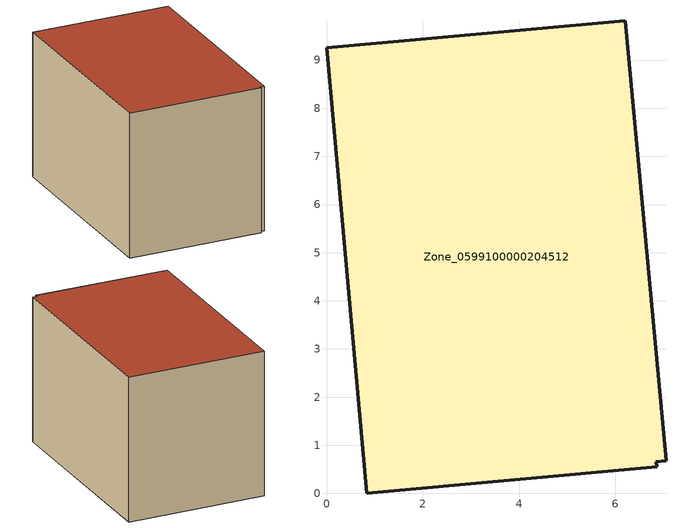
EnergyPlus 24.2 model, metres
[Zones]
Zone_0599100000204512
 floor ground (C_G): 0,9.25 6.2,9.82 7.05,0.68 6.84,0.66 6.87,0.55 0.84,0 z0
 wall outside (C_F): 6.2,9.82 0,9.25 0.84,0 6.87,0.55 6.84,0.66 7.05,0.68 6.2,9.82 z0:6.55
 roof outside (C_R): 0,9.25 0.84,0 6.87,0.55 6.84,0.66 7.05,0.68 6.2,9.82 z6.55
[BUILDING]
Pand.0599100000204512: North Axis=0; Terrain=City; Loads Convergence Tolerance Value=0.04; Temperature Convergence Tolerance Value=0.4; Solar Distribution=FullExterior; Maximum Number of Warmup Days=25; Minimum Number of Warmup Days=1
[Site:Location]
Rotterdam.The.Hague.AP_ZH_NLD Design_Conditions: Latitude=51.96; Longitude=4.45; Time Zone=1; Elevation=-4.5
[SITE:GROUNDTEMPERATURE:BUILDINGSURFACE]
18, 18, 18, 18, 18, 18, 18, 18, 18, 18, 18, 18
[MATERIAL] Thermal Absorptance=0.9; Solar Absorptance=0.7; Visible Absorptance=0.7
Name | Roughness | Thickness | Conductivity | Density | Specific Heat
G.TC.1946-1964 | MediumSmooth | 0.15 | 1 | 540 | 1210
F.TC.1946-1964 | Rough | 0.3 | 0.857143 | 1920 | 840
R.TC.1946-1964 | MediumRough | 0.2 | 0.235294 | 1500 | 1000
[CONSTRUCTION]
C_G: G.TC.1946-1964
C_F: F.TC.1946-1964
C_R: R.TC.1946-1964
[ZONE]
Zone_0599100000204512: Type=1; Multiplier=1; Ceiling Height=Autocalculate; Volume=Autocalculate; Floor Area=autocalculate; Part of Total Floor Area=Yes
[ZONEINFILTRATION:DESIGNFLOWRATE]
Infil_Zone_0599100000204512: Zone or ZoneList or Space or SpaceList=Zone_0599100000204512; Schedule=AlwaysOn; Design Flow Rate Calculation Method=Flow/Area; Flow Rate per Floor Area=0.003; Constant Term Coefficient=1; Temperature Term Coefficient=0; Velocity Term Coefficient=0; Velocity Squared Term Coefficient=0
[HVACTEMPLATE:ZONE:IDEALLOADSAIRSYSTEM]
Zone_0599100000204512: Maximum Heating Supply Air Temperature=50; Minimum Cooling Supply Air Temperature=13; Maximum Heating Supply Air Humidity Ratio=0.0156; Minimum Cooling Supply Air Humidity Ratio=0.0077; Heating Limit=NoLimit; Cooling Limit=NoLimit; Dehumidification Control Type=ConstantSensibleHeatRatio; Cooling Sensible Heat Ratio=0.7; Dehumidification Setpoint=60; Humidification Control Type=None; Humidification Setpoint=30; Outdoor Air Method=None; Outdoor Air Flow Rate per Person=0.00944; Outdoor Air Flow Rate per Zone Floor Area=0; Outdoor Air Flow Rate per Zone=0; Demand Controlled Ventilation Type=None; Outdoor Air Economizer Type=NoEconomizer; Heat Recovery Type=None; Sensible Heat Recovery Effectiveness=0.7; Latent Heat Recovery Effectiveness=0.65
[ZONECONTROL:THERMOSTAT]
ThermostatControl_Zone_0599100000204512: Zone or ZoneList=Zone_0599100000204512; Control Type Schedule=DualSetpointControlType; Control 1=Thermostat_Zone_0599100000204512; Temperature Difference Between Cutout And Setpoint=0
[THERMOSTATSETPOINT:DUALSETPOINT]
Thermostat_Zone_0599100000204512: Heating Setpoint Temperature Schedule=HeatingSetpoint_Zone_0599100000204512; Cooling Setpoint Temperature Schedule=CoolingSetpoint_Zone_0599100000204512
[SCHEDULE:COMPACT]
HeatingSetpoint_Zone_0599100000204512: Through: 12/31, For: AllDays, Until: 24:00, 21
CoolingSetpoint_Zone_0599100000204512: Through: 12/31, For: AllDays, Until: 24:00, 24
DualSetpointControlType: Through: 12/31, For: AllDays, Until: 24:00, 4
AlwaysOn: Through: 12/31, For: AllDays, Until: 24:00, 1
